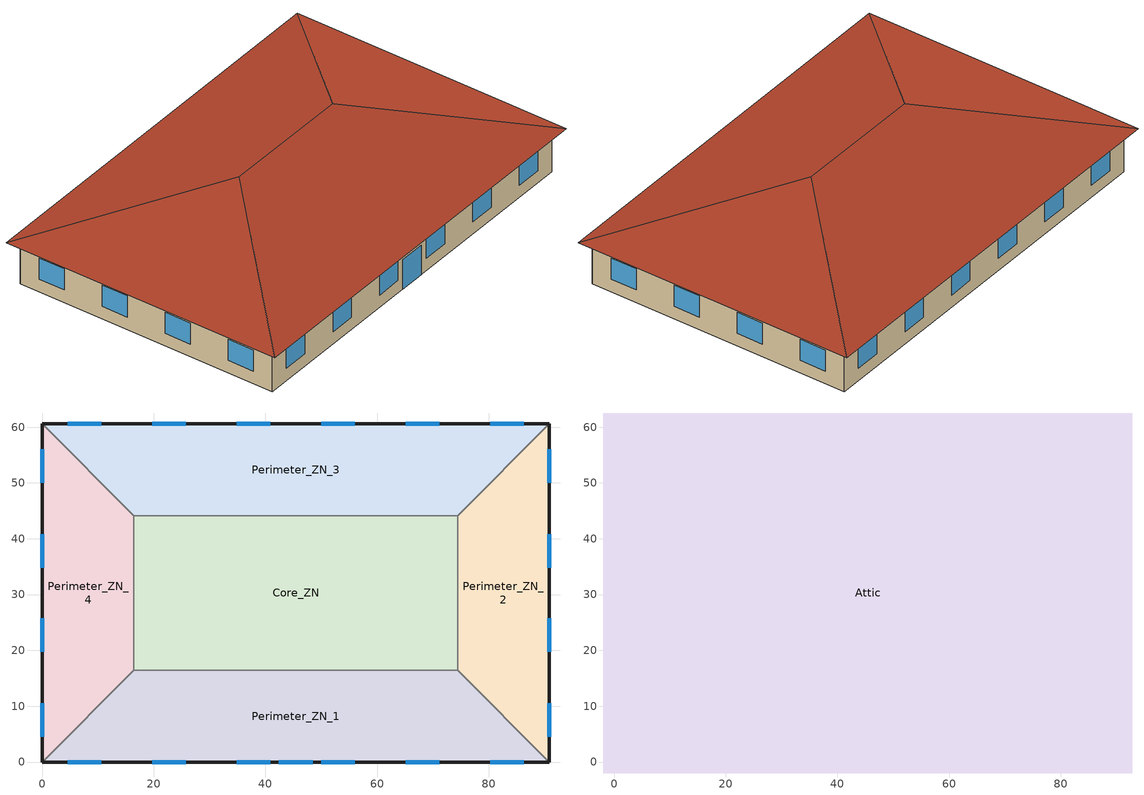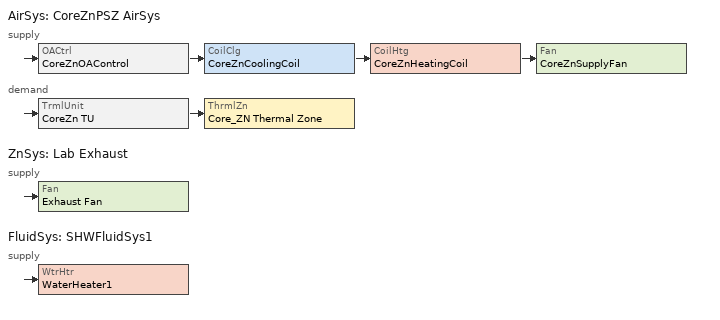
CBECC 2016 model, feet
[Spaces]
Perimeter_ZN_1
 floor ground (Base_CZ12-SlabOnOrBelowGradeF073): 74.44,16.4 90.85,0 0,0 16.4,16.4 z0
 wall outside (Base_CZ12-NonresMetalFrameWallU062): 0,0 90.85,0 z0:10.01
 wall to Perimeter_ZN_2 (NACM_Interior Wall): 90.85,0 74.44,16.4 z0:10.01
 wall to Core_ZN (NACM_Interior Wall): 74.44,16.4 16.4,16.4 z0:10.01
 wall to Perimeter_ZN_4 (NACM_Interior Wall): 16.4,16.4 0,0 z0:10.01
 window (Base_AllCZ_FixedWindowU36): 4.56,0 10.56,0 / 65.12,0 71.13,0 / 50,0 56,0 / 80.28,0 86.29,0 / 19.72,0 25.72,0 / 34.84,0 40.85,0 z2.95:7.95; 42.42,0 48.43,0 z0:7
Perimeter_ZN_2
 floor ground (Base_CZ12-SlabOnOrBelowGradeF073): 90.85,60.56 90.85,0 74.44,16.4 74.44,44.16 z0
 wall outside (Base_CZ12-NonresMetalFrameWallU062): 90.85,0 90.85,60.56 z0:10.01
 wall to Perimeter_ZN_3 (NACM_Interior Wall): 90.85,60.56 74.44,44.16 z0:10.01
 wall to Core_ZN (NACM_Interior Wall): 74.44,44.16 74.44,16.4 z0:10.01
 window (Base_AllCZ_FixedWindowU36): 90.85,34.84 90.85,40.85 / 90.85,50 90.85,56 / 90.85,19.72 90.85,25.72 / 90.85,4.56 90.85,10.56 z2.95:7.95
Core_ZN
 floor ground (Base_CZ12-SlabOnOrBelowGradeF073): 74.44,44.16 74.44,16.4 16.4,16.4 16.4,44.16 z0
 wall to Perimeter_ZN_3 (NACM_Interior Wall): 74.44,44.16 16.4,44.16 z0:10.01
 wall to Perimeter_ZN_4 (NACM_Interior Wall): 16.4,44.16 16.4,16.4 z0:10.01
Perimeter_ZN_3
 floor ground (Base_CZ12-SlabOnOrBelowGradeF073): 90.85,60.56 74.44,44.16 16.4,44.16 0,60.56 z0
 wall outside (Base_CZ12-NonresMetalFrameWallU062): 90.85,60.56 0,60.56 z0:10.01
 wall to Perimeter_ZN_4 (NACM_Interior Wall): 0,60.56 16.4,44.16 z0:10.01
 window (Base_AllCZ_FixedWindowU36): 25.72,60.56 19.72,60.56 / 71.13,60.56 65.12,60.56 / 86.29,60.56 80.28,60.56 / 10.56,60.56 4.56,60.56 / 56,60.56 50,60.56 / 40.85,60.56 34.84,60.56 z2.95:7.95
Perimeter_ZN_4
 floor ground (Base_CZ12-SlabOnOrBelowGradeF073): 0,60.56 16.4,44.16 16.4,16.4 0,0 z0
 wall outside (Base_CZ12-NonresMetalFrameWallU062): 0,60.56 0,0 z0:10.01
 window (Base_AllCZ_FixedWindowU36): 0,56 0,50 / 0,40.85 0,34.84 / 0,10.56 0,4.56 / 0,25.72 0,19.72 z2.95:7.95
Attic
 floor outside (Base_CZ12-NonresOtherFloorU071): 92.81,62.53 90.85,60.56 0,60.56 -1.97,62.53 z10.01; 92.81,62.53 92.81,-1.97 90.85,0 90.85,60.56 z10.01; -1.97,62.53 0,60.56 0,0 -1.97,-1.97 z10.01; 90.85,0 92.81,-1.97 -1.97,-1.97 0,0 z10.01
 floor to Core_ZN (NACM_Drop Ceiling): 74.44,44.16 74.44,16.4 16.4,16.4 16.4,44.16 z10.01
 floor to Perimeter_ZN_2 (NACM_Drop Ceiling): 90.85,60.56 90.85,0 74.44,16.4 74.44,44.16 z10.01
 floor to Perimeter_ZN_4 (NACM_Drop Ceiling): 0,60.56 16.4,44.16 16.4,16.4 0,0 z10.01
 floor to Perimeter_ZN_1 (NACM_Drop Ceiling): 74.44,16.4 90.85,0 0,0 16.4,16.4 z10.01
 floor to Perimeter_ZN_3 (NACM_Drop Ceiling): 90.85,60.56 74.44,44.16 16.4,44.16 0,60.56 z10.01
 roof outside (Base_CZ12-SteepNonresWoodFramingAndOtherRoofU039): 60.56,30.28,20.77 92.81,62.53,10.01 -1.97,62.53,10.01 30.28,30.28,20.77; 30.28,30.28,20.77 -1.97,62.53,10.01 -1.97,-1.97,10.01; 60.56,30.28,20.77 92.81,-1.97,10.01 92.81,62.53,10.01; 30.28,30.28,20.77 -1.97,-1.97,10.01 92.81,-1.97,10.01 60.56,30.28,20.77
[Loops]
AirSys 'CoreZnPSZ AirSys'
 supply: OACtrl 'CoreZnOAControl' > CoilClg 'CoreZnCoolingCoil' > CoilHtg 'CoreZnHeatingCoil' > Fan 'CoreZnSupplyFan'
 demand: TrmlUnit 'CoreZn TU' > ThrmlZn 'Core_ZN Thermal Zone'
ZnSys 'Lab Exhaust'
 supply: Fan 'Exhaust Fan'
FluidSys 'SHWFluidSys1'
 supply: WtrHtr 'WaterHeater1'
[Proj]
OffSml-Lab_SZVAV: ZipCode=95814
[Bldg]
Small Office: FuncClassMthd=AreaCategoryMethod; TotStoryCnt=1; AboveGrdStoryCnt=1
[ConsAssm]
Base_CZ12-NonresMetalFrameWallU062: CompatibleSurfType=ExteriorWall; MatRef[1]=Stucco - 7/8 in.; MatRef[2]=Compliance Insulation R13.99; MatRef[3]=Air - Metal Wall Framing - 16 or 24 in. OC; MatRef[4]=Gypsum Board - 1/2 in.
Base_CZ12-SlabOnOrBelowGradeF073: CompatibleSurfType=UndergroundFloor; MatRef[1]=Concrete - 140 lb/ft3 - 6 in.; SlabType=UnheatedSlabOnGrade
Base_CZ12-SteepNonresWoodFramingAndOtherRoofU039: CompatibleSurfType=Roof; MatRef[1]=Metal Standing Seam - 1/16 in.; MatRef[2]=Compliance Insulation R24.86; CRRCInitialRefl=0.2; CRRCAgedRefl=0.2; CRRCInitialEmit=0.85; CRRCAgedEmit=0.85; CRRCProdID=XXXX-XXXX
Base_CZ12-NonresOtherFloorU071: CompatibleSurfType=ExteriorFloor; MatRef[1]=Compliance Insulation R9.83; MatRef[2]=Plywood - 5/8 in.; MatRef[3]=Carpet - 3/4 in.
NACM_Interior Wall: CompatibleSurfType=InteriorWall; MatRef[1]=NACM_Gypsum Board 5/8in; MatRef[2]=NACM_Gypsum Board 5/8in
NACM_Drop Ceiling: CompatibleSurfType=InteriorFloor; MatRef[1]=NACM_Acoustic Tile 3/4in
[Mat]
Name | CodeCat | CodeItem
Stucco - 7/8 in. | Plastering Materials | Stucco - 7/8 in.
Compliance Insulation R13.99 | Insulation Board | Compliance Insulation R13.99
Air - Metal Wall Framing - 16 or 24 in. OC | Air | Air - Metal Wall Framing - 16 or 24 in. OC
Gypsum Board - 1/2 in. | Bldg Board and Siding | Gypsum Board - 1/2 in.
Concrete - 140 lb/ft3 - 6 in. | Concrete | Concrete - 140 lb/ft3 - 6 in.
Metal Standing Seam - 1/16 in. | Roofing | Metal Standing Seam - 1/16 in.
Compliance Insulation R24.86 | Insulation Board | Compliance Insulation R24.86
Compliance Insulation R9.83 | Insulation Board | Compliance Insulation R9.83
Plywood - 5/8 in. | Bldg Board and Siding | Plywood - 5/8 in.
Carpet - 3/4 in. | Finish Materials | Carpet - 3/4 in.
NACM_Gypsum Board 5/8in | Bldg Board and Siding | Gypsum Board - 5/8 in.
NACM_Acoustic Tile 3/4in | Finish Materials | Acoustic Tile - 3/4 in.
[FenCons]
Base_AllCZ_FixedWindowU36: FenType=VerticalFenestration; FenProdType=FixedWindow; AssmContext=Manufactured; CertificationMthd=NFRCRated; SHGC=0.25; UFactor=0.36; VT=0.42
[Story]
Building Story 1
[Spc] Story=Building Story 1
Name | ThrmlZnRef | Vol | SpcFuncDefaultsRef | SecSide100PctControlled | SHWFluidSegRef | SpcFunc | CommRfrgEPD | VentACH | LabExhRtType | CondgType
Perimeter_ZN_1; Perimeter_ZN_3 | Core_ZN Thermal Zone | 12219.7 | Lab Defaults | 1 | SHWSupply1
Perimeter_ZN_2; Perimeter_ZN_4 | Core_ZN Thermal Zone | 7248.87 | Lab Defaults | 1 | SHWSupply1
Core_ZN | Core_ZN Thermal Zone | 16119.6 | Lab Defaults |  | SHWSupply1 | Laboratory, Scientific | 0 | 20 | HoodDominated
Attic | Attic Thermal Zone | 28195.7 |  |  |  | Unoccupied-Exclude from Gross Floor Area |  |  |  | IndirectlyConditioned
[ThrmlZn]
Name | Type | PriAirCondgSysRef[1] | ClgTstatSchRef | HtgTstatSchRef | ExhSysRef
Attic Thermal Zone | Unconditioned
Core_ZN Thermal Zone | Conditioned | CoreZnPSZ AirSys | Office ClgSetPt | Office HtgSetPt | Lab Exhaust
[AirSys]
CoreZnPSZ AirSys: Type=SZVAVAC; CtrlZnRef=Core_ZN Thermal Zone
[AirSeg] Sys=CoreZnPSZ AirSys
Name | Type
CoreZnSysSupply AirSeg | Supply
CoreZnSysReturnAirSeg | Return
[CoilClg]
CoreZnCoolingCoil: Sys=CoreZnPSZ AirSys; Type=DirectExpansion; NumClgStages=2; CapTotNetRtd=380000; CndsrType=Air
[CoilHtg]
CoreZnHeatingCoil: Sys=CoreZnPSZ AirSys; Type=Furnace; CapTotGrossRtd=400000
[Fan] CtrlMthd=VariableSpeedDrive
Name | Sys | FlowMin | FlowEff | TotStaticPress
CoreZnSupplyFan | CoreZnPSZ AirSys
Exhaust Fan | Lab Exhaust | 0 | 0.62 | 4
[TrmlUnit]
CoreZn TU: Sys=CoreZnPSZ AirSys; Type=Uncontrolled; ZnServedRef=Core_ZN Thermal Zone; PriAirSegRef=CoreZnSysSupply AirSeg
[OACtrl]
CoreZnOAControl: Sys=CoreZnPSZ AirSys; EconoCtrlMthd=NoEconomizer; AirSegSupRef=CoreZnSysSupply AirSeg; AirSegRetRef=CoreZnSysReturnAirSeg
[ZnSys]
Lab Exhaust: Type=Exhaust; ExhSysType=Laboratory; ExhCtrlMthd=VariableFlowVariableSpeedFan
[FluidSys]
SHWFluidSys1: Type=ServiceHotWater
[FluidSeg] Sys=SHWFluidSys1
Name | Type | Src
SHWSupply1 | PrimarySupply
SHWMakeup1 | MakeupFluid | MunicipalWater
[WtrHtr]
WaterHeater1: Sys=SHWFluidSys1; FluidSegOutRef=SHWSupply1; FluidSegMakeupRef=SHWMakeup1
[SpcFuncDefaults]
Lab Defaults: SpcFunc=Laboratory, Scientific; OccSchRef=Office Occupancy; IntLtgRegSchRef=Office Lights; RecptSchRef=Office Receptacle; ProcElecSchRef=Office Receptacle; CommRfrgEqpSchRef=Office Receptacle; ElevSchRef=Office Elevator; ProcGasSchRef=Office Receptacle; HotWtrHtgSchRef=Office ServiceHotWater
[Sch]
Name | Type | EndMonth[1] | EndDay[1] | SchWeekRef[1]
Office Occupancy | Fraction | 12 | 31 | OfficeOccupancyWk
Office Receptacle | Fraction | 12 | 31 | OfficeReceptacleWk
Office ServiceHotWater | Fraction | 12 | 31 | OfficeServiceHotWaterWk
Office Elevator | Fraction |  |  | OfficeElevatorWk
Office Lights | Fraction | 12 | 31 | OfficeLightsWk
Office ClgSetPt | Temperature | 12 | 31 | OfficeClgSetPtWk
Office HtgSetPt | Temperature | 12 | 31 | OfficeHtgSetPtWk
[SchWeek]
Name | Type | SchDaySunRef | SchDayMonRef | SchDayTueRef | SchDayWedRef | SchDayThuRef | SchDayFriRef | SchDaySatRef | SchDayHolRef | SchDayClgDDRef | SchDayHtgDDRef | SchDayWDRef
OfficeOccupancyWk | Fraction | OfficeOccupancySun | OfficeOccupancyWD | OfficeOccupancyWD | OfficeOccupancyWD | OfficeOccupancyWD | OfficeOccupancyWD | OfficeOccupancySat | OfficeOccupancySun | OnDay | OffDay
OfficeReceptacleWk | Fraction | OfficeReceptacleSun | OfficeReceptacleWD | OfficeReceptacleWD | OfficeReceptacleWD | OfficeReceptacleWD | OfficeReceptacleWD | OfficeReceptacleSat | OfficeReceptacleSun | OnDay | OffDay
OfficeServiceHotWaterWk | Fraction | OfficeServiceHotWaterSun | OfficeServiceHotWaterWD | OfficeServiceHotWaterWD | OfficeServiceHotWaterWD | OfficeServiceHotWaterWD | OfficeServiceHotWaterWD | OfficeServiceHotWaterSat | OfficeServiceHotWaterSun | OnDay | OffDay
OfficeElevatorWk | Fraction | OfficeElevatorSun |  |  |  |  |  | OfficeElevatorSat |  |  |  | OfficeElevatorWD
OfficeLightsWk | Fraction | OfficeLightsSun | OfficeLightsWD | OfficeLightsWD | OfficeLightsWD | OfficeLightsWD | OfficeLightsWD | OfficeLightsSat | OfficeLightsSun | OnDay | OffDay
OfficeClgSetPtWk | Temperature | OfficeClgSetPtSun | OfficeClgSetPtWD | OfficeClgSetPtWD | OfficeClgSetPtWD | OfficeClgSetPtWD | OfficeClgSetPtWD | OfficeClgSetPtSat | OfficeClgSetPtSun | OfficeClgSetPtWD | OfficeClgSetPtWD
OfficeHtgSetPtWk | Temperature | OfficeHtgSetPtSun | OfficeHtgSetPtWD | OfficeHtgSetPtWD | OfficeHtgSetPtWD | OfficeHtgSetPtWD | OfficeHtgSetPtWD | OfficeHtgSetPtSat | OfficeHtgSetPtSun | OfficeHtgSetPtWD | OfficeHtgSetPtWD
[SchDay]
Name | Type | Hr
OfficeOccupancySun | Fraction | ( 0, 0, 0, 0, 0, 0, 0.05, 0.05, 0.05, 0.05, 0.05, 0.05, 0.05, 0.05, 0.05, 0.05, 0.05, 0.05, 0, 0, 0, 0, 0, 0 )
OfficeOccupancyWD | Fraction | ( 0, 0, 0, 0, 0, 0, 0.1, 0.2, 0.95, 0.95, 0.95, 0.95, 0.5, 0.95, 0.95, 0.95, 0.95, 0.3, 0.1, 0.1, 0.1, 0.1, 0.05, 0.05 )
OfficeOccupancySat | Fraction | ( 0, 0, 0, 0, 0, 0, 0.1, 0.1, 0.3, 0.3, 0.3, 0.3, 0.1, 0.1, 0.1, 0.1, 0.1, 0.05, 0.05, 0, 0, 0, 0, 0 )
OfficeReceptacleSun; OfficeLightsSun | Fraction | ( 0.05, 0.05, 0.05, 0.05, 0.05, 0.05, 0.05, 0.05, 0.05, 0.05, 0.05, 0.05, 0.05, 0.05, 0.05, 0.05, 0.05, 0.05, 0.05, 0.05, 0.05, 0.05, 0.05, 0.05 )
OfficeReceptacleWD | Fraction | ( 0.05, 0.05, 0.05, 0.05, 0.05, 0.1, 0.1, 0.3, 0.9, 0.9, 0.9, 0.9, 0.9, 0.9, 0.9, 0.9, 0.9, 0.5, 0.3, 0.3, 0.2, 0.2, 0.1, 0.05 )
OfficeReceptacleSat; OfficeLightsSat | Fraction | ( 0.05, 0.05, 0.05, 0.05, 0.05, 0.05, 0.1, 0.1, 0.3, 0.3, 0.3, 0.3, 0.15, 0.15, 0.15, 0.15, 0.15, 0.05, 0.05, 0.05, 0.05, 0.05, 0.05, 0.05 )
OfficeServiceHotWaterSun | Fraction | ( 0.04, 0.04, 0.04, 0.04, 0.04, 0.07, 0.04, 0.04, 0.04, 0.04, 0.04, 0.06, 0.06, 0.09, 0.06, 0.04, 0.04, 0.04, 0.04, 0.04, 0.04, 0.07, 0.04, 0.04 )
OfficeServiceHotWaterWD | Fraction | ( 0.05, 0.05, 0.05, 0.05, 0.05, 0.08, 0.07, 0.19, 0.35, 0.38, 0.39, 0.47, 0.57, 0.54, 0.34, 0.33, 0.44, 0.26, 0.21, 0.15, 0.17, 0.08, 0.05, 0.05 )
OfficeServiceHotWaterSat | Fraction | ( 0.05, 0.05, 0.05, 0.05, 0.05, 0.08, 0.07, 0.11, 0.15, 0.21, 0.19, 0.23, 0.2, 0.19, 0.15, 0.12, 0.14, 0.07, 0.07, 0.07, 0.07, 0.09, 0.05, 0.05 )
OfficeElevatorWD | Fraction | ( 0, 0, 0, 0, 0, 0, 0, 0.35, 0.69, 0.43, 0.37, 0.43, 0.58, 0.48, 0.37, 0.37, 0.46, 0.62, 0.2, 0.12, 0.04, 0.04, 0, 0 )
OfficeElevatorSat | Fraction | ( 0, 0, 0, 0, 0, 0, 0, 0.16, 0.14, 0.21, 0.18, 0.25, 0.21, 0.13, 0.08, 0.04, 0.05, 0.06, 0, 0, 0, 0, 0, 0 )
OfficeElevatorSun; OffDay | Fraction | ( 0, 0, 0, 0, 0, 0, 0, 0, 0, 0, 0, 0, 0, 0, 0, 0, 0, 0, 0, 0, 0, 0, 0, 0 )
OfficeLightsWD | Fraction | ( 0.05, 0.05, 0.05, 0.05, 0.05, 0.1, 0.1, 0.3, 0.65, 0.65, 0.65, 0.65, 0.65, 0.65, 0.65, 0.65, 0.65, 0.35, 0.3, 0.3, 0.2, 0.2, 0.1, 0.05 )
OnDay | Fraction | ( 1, 1, 1, 1, 1, 1, 1, 1, 1, 1, 1, 1, 1, 1, 1, 1, 1, 1, 1, 1, 1, 1, 1, 1 )
OfficeClgSetPtSun | Temperature | ( 85, 85, 85, 85, 85, 85, 85, 85, 85, 85, 85, 85, 85, 85, 85, 85, 85, 85, 85, 85, 85, 85, 85, 85 )
OfficeClgSetPtWD | Temperature | ( 85, 85, 85, 85, 85, 75, 75, 75, 75, 75, 75, 75, 75, 75, 75, 75, 75, 75, 75, 75, 75, 75, 75, 75 )
OfficeClgSetPtSat | Temperature | ( 85, 85, 85, 85, 85, 75, 75, 75, 75, 75, 75, 75, 75, 75, 75, 75, 75, 75, 75, 85, 85, 85, 85, 85 )
OfficeHtgSetPtSun | Temperature | ( 60, 60, 60, 60, 60, 60, 60, 60, 60, 60, 60, 60, 60, 60, 60, 60, 60, 60, 60, 60, 60, 60, 60, 60 )
OfficeHtgSetPtWD | Temperature | ( 60, 60, 60, 60, 60, 70, 70, 70, 70, 70, 70, 70, 70, 70, 70, 70, 70, 70, 70, 70, 70, 70, 70, 70 )
OfficeHtgSetPtSat | Temperature | ( 60, 60, 60, 60, 60, 70, 70, 70, 70, 70, 70, 70, 70, 70, 70, 70, 70, 70, 70, 60, 60, 60, 60, 60 )
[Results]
End Use | Proposed Design Site (MWh) | Proposed Design Site (MBtu) | Proposed Design TDV (kBtu/ft²-yr) | Standard Design Site (MWh) | Standard Design Site (MBtu) | Standard Design TDV (kBtu/ft²-yr) | Compliance TDV Margin (kBtu/ft²-yr)
Space Heating | -- | 626.8 | 182.57 | -- | 1,320.3 | 379.70 | 197.13
Space Cooling | 18.0 | -- | 192.72 | 20.0 | -- | 202.52 | 9.80
Indoor Fans | 43.4 | -- | 185.57 | 91.2 | -- | 343.05 | 157.48
Heat Rejection | -- | -- | -- | -- | -- | -- | --
Pumps & Misc. | -- | -- | -- | -- | -- | -- | --
Domestic Hot Water | -- | 25.9 | 6.71 | -- | 24.8 | 6.42 | -0.29
Indoor Lighting | 22.1 | -- | 95.39 | 22.1 | -- | 95.39 | --
COMPLIANCE TOTAL | 83.5 | 652.7 | 662.96 | 133.3 | 1,345.1 | 1,027.08 | 364.12
Receptacle | 26.5 | 150.1 | 157.52 | 26.5 | 150.1 | 157.52 | 
Process | 12.1 | -- | 45.62 | 12.1 | -- | 45.62 | 
Other Ltg | -- | -- | -- | -- | -- | -- | 
TOTAL | 122.1 | 802.8 | 866.10 | 171.9 | 1,495.2 | 1,230.22 | 
PASS
